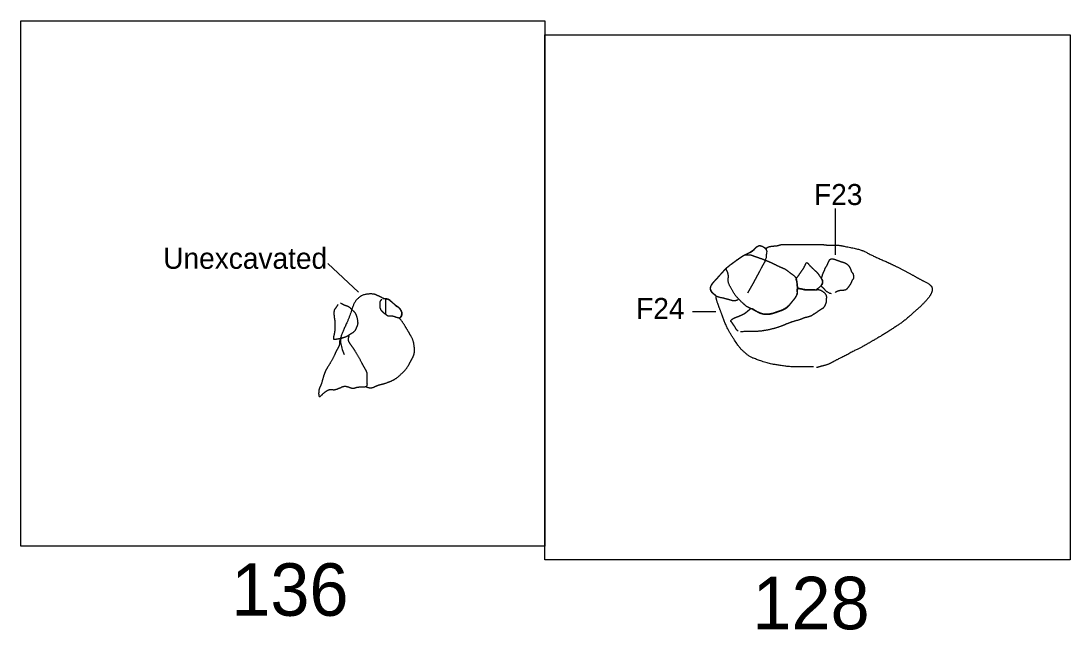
# Model space of a CAD drawing. Extents: x -623 to -500, y -307 to -252.
# Drawn here: x -527.1 to -517.11, y -276.94 to -271.14 of the extents above; entities that cross this region are included whole.
import ezdxf

# ---------------------------------------------------------------- set-up
doc = ezdxf.new("R2010")
doc.units = 0
for name, color, linetype in [('Feature Numbers', 7, 'Continuous'), ('Modern Post Remains', 7, 'Continuous'), ('Posthole', 7, 'Continuous'), ('Postmold', 7, 'Continuous'), ('Quadrat Lines', 7, 'Continuous'), ('Quadrat Numbers', 7, 'Continuous'), ('Stone', 7, 'Continuous')]:
    doc.layers.add(name, color=color, linetype=linetype)

msp = doc.modelspace()

# ---------------------------------------------------------------- linework, layer by layer
at = {"layer": 'Feature Numbers'}
for p, q in [((-519.3462, -272.9264), (-519.3462, -273.3667)), ((-524.1769, -273.4493), (-523.8854, -273.7235)), ((-520.7053, -273.9056), (-520.4816, -273.9056))]:
    msp.add_line(p, q, dxfattribs=at)
at = {"layer": 'Modern Post Remains'}
msp.add_open_spline([(-519.3826, -273.7377), (-519.4187, -273.727), (-519.4475, -273.6945), (-519.4683, -273.6754), (-519.4816, -273.6619), (-519.4732, -273.649), (-519.4697, -273.6429), (-519.4672, -273.6364), (-519.4652, -273.6297), (-519.4652, -273.6225), (-519.4677, -273.6131), (-519.4703, -273.6056), (-519.474, -273.5976), (-519.4781, -273.5913), (-519.4721, -273.5762), (-519.4613, -273.5394), (-519.4472, -273.5159), (-519.4433, -273.4959), (-519.4225, -273.4651), (-519.4107, -273.4341), (-519.3954, -273.4081), (-519.3766, -273.4024), (-519.3501, -273.4096), (-519.3245, -273.4188), (-519.2986, -273.4286), (-519.2811, -273.4343), (-519.2557, -273.4408), (-519.2355, -273.4541), (-519.2225, -273.4637), (-519.2125, -273.4784), (-519.2004, -273.499), (-519.1939, -273.5225), (-519.1729, -273.5511), (-519.1704, -273.5927), (-519.1879, -273.6119), (-519.1953, -273.6341), (-519.2078, -273.6562), (-519.227, -273.6812), (-519.2419, -273.6995), (-519.2644, -273.7053), (-519.2953, -273.7046), (-519.3293, -273.7148), (-519.3462, -273.7242)], degree=2, dxfattribs=at)
at = {"layer": 'Posthole'}
for points in [[(-519.5528, -274.4343), (-519.6689, -274.4343), (-519.7677, -274.4343), (-519.8905, -274.417), (-519.9813, -274.4009), (-520.0894, -274.3649), (-520.1588, -274.3382), (-520.2309, -274.2781), (-520.2696, -274.2328), (-520.335, -274.1326), (-520.3844, -274.0445), (-520.4231, -273.9418), (-520.4618, -273.8403), (-520.4792, -273.7856), (-520.4792, -273.7562), (-520.4985, -273.7435), (-520.5199, -273.7222), (-520.5332, -273.6968), (-520.5332, -273.6715), (-520.5132, -273.6374), (-520.4865, -273.6074), (-520.4525, -273.57), (-520.4184, -273.5313), (-520.387, -273.4973), (-520.3503, -273.4652), (-520.301, -273.4292), (-520.2562, -273.3972), (-520.2175, -273.3718), (-520.1755, -273.3518), (-520.1441, -273.3338), (-520.1221, -273.3184), (-520.1007, -273.2951), (-520.074, -273.2784), (-520.0574, -273.2784), (-520.0353, -273.2877), (-520.0173, -273.2991), (-520.0013, -273.3057), (-519.9866, -273.291), (-519.9446, -273.2824), (-519.9038, -273.2824), (-519.8598, -273.267), (-519.8251, -273.267), (-519.7557, -273.267), (-519.6976, -273.267), (-519.6169, -273.267), (-519.5468, -273.267), (-519.476, -273.267), (-519.4226, -273.2744), (-519.3793, -273.2744), (-519.3139, -273.2744), (-519.2671, -273.2837), (-519.1891, -273.2984), (-519.121, -273.3144), (-519.0763, -273.3291), (-518.9815, -273.3785), (-518.8861, -273.4205), (-518.7819, -273.4679), (-518.6251, -273.5487), (-518.5443, -273.5967), (-518.4529, -273.6421), (-518.4222, -273.6728), (-518.4222, -273.7162), (-518.4469, -273.7636), (-518.4856, -273.809), (-518.545, -273.8684), (-518.6091, -273.9251), (-518.6765, -273.9845), (-518.7452, -274.0345), (-518.834, -274.0926), (-518.9288, -274.1507), (-519.0162, -274.2001), (-519.0943, -274.2468), (-519.1524, -274.2728), (-519.2518, -274.3282), (-519.3486, -274.3742), (-519.408, -274.4096), (-519.4794, -274.4283), (-519.5228, -274.4397)], [(-523.8182, -274.6196), (-523.7952, -274.6324), (-523.7497, -274.6324), (-523.7018, -274.6068), (-523.6498, -274.5961), (-523.5838, -274.5729), (-523.5301, -274.5465), (-523.4789, -274.5019), (-523.4268, -274.4499), (-523.3971, -274.3954), (-523.3723, -274.35), (-523.3525, -274.3087), (-523.3525, -274.2451), (-523.3657, -274.1757), (-523.3955, -274.1245), (-523.4268, -274.07), (-523.4624, -274.0105), (-523.5028, -273.9643), (-523.4847, -273.9643), (-523.4723, -273.9354), (-523.4723, -273.9106), (-523.4896, -273.8834), (-523.5078, -273.8627), (-523.5268, -273.8536), (-523.5722, -273.8123), (-523.592, -273.7933), (-523.6241, -273.7846), (-523.6465, -273.7846), (-523.6696, -273.7702), (-523.7076, -273.7529), (-523.739, -273.7388), (-523.7943, -273.7388), (-523.8497, -273.7504), (-523.8926, -273.7818), (-523.9232, -273.8165), (-523.9413, -273.8652), (-523.981, -273.9792), (-524.038, -274.103), (-524.0702, -274.1964), (-524.0231, -274.3161)]]:
    msp.add_open_spline(points, degree=2, dxfattribs=at)
at = {"layer": 'Postmold'}
msp.add_open_spline([(-520.1487, -273.8787), (-520.1672, -273.8699), (-520.1917, -273.8584), (-520.2217, -273.8304), (-520.2598, -273.7937), (-520.3055, -273.7446), (-520.3334, -273.6881), (-520.3573, -273.652), (-520.3688, -273.6043), (-520.3607, -273.5716), (-520.3716, -273.5239), (-520.3901, -273.5006), (-520.3579, -273.4714), (-520.3191, -273.4428), (-520.2769, -273.4115), (-520.251, -273.3938), (-520.2244, -273.3761), (-520.2074, -273.3652), (-520.1829, -273.3652), (-520.1549, -273.3652), (-520.1229, -273.3768), (-520.08, -273.3924), (-520.048, -273.4026), (-520.0201, -273.4135), (-519.9697, -273.4347), (-519.9349, -273.4503), (-519.894, -273.4714), (-519.862, -273.4851), (-519.8198, -273.5035), (-519.7789, -273.5362), (-519.7394, -273.5627), (-519.7244, -273.5804), (-519.7169, -273.592), (-519.7094, -273.637), (-519.7094, -273.6615), (-519.7013, -273.6833), (-519.7081, -273.6996), (-519.7081, -273.7153), (-519.7081, -273.7378), (-519.7197, -273.7623), (-519.7346, -273.7868), (-519.7564, -273.8107), (-519.7742, -273.8332), (-519.7959, -273.8577), (-519.8259, -273.8802), (-519.8661, -273.8986), (-519.9036, -273.9108), (-519.9349, -273.9231), (-519.9778, -273.9319), (-520.003, -273.9319), (-520.0296, -273.9319), (-520.0671, -273.919), (-520.095, -273.9061), (-520.1188, -273.8897), (-520.1372, -273.8802)], degree=2, dxfattribs=at)
at = {"layer": 'Quadrat Lines'}
for points in [[(-527.0998, -271.1401), (-522.1128, -271.1401), (-522.1128, -276.1401), (-527.0998, -276.1401)], [(-522.1102, -271.2705), (-517.1102, -271.2705), (-517.1102, -276.2705), (-522.1102, -276.2705)]]:
    msp.add_lwpolyline(points, close=True, dxfattribs=at)
at = {"layer": 'Stone'}
for points in [[(-520.2715, -273.7958), (-520.2969, -273.8054), (-520.3182, -273.8054), (-520.3602, -273.7931), (-520.4018, -273.7814), (-520.4678, -273.7676), (-520.4997, -273.7446), (-520.5265, -273.7174), (-520.5362, -273.6886), (-520.5293, -273.6607), (-520.507, -273.6264), (-520.476, -273.5989), (-520.4447, -273.5607), (-520.4183, -273.5322), (-520.3818, -273.4899), (-520.3454, -273.4624), (-520.3045, -273.4328), (-520.2687, -273.4067), (-520.2302, -273.3789), (-520.1904, -273.3579), (-520.1426, -273.3376), (-520.1168, -273.3167), (-520.0934, -273.2878), (-520.0666, -273.2761), (-520.034, -273.2874), (-520.0116, -273.3043), (-519.9969, -273.327), (-520.0006, -273.351), (-520.0044, -273.3758), (-520.0044, -273.3947), (-520.0109, -273.4112), (-520.0171, -273.4273), (-520.0237, -273.4469), (-520.1801, -273.7322)], [(-519.7041, -273.6911), (-519.7033, -273.6819), (-519.7074, -273.6651), (-519.7094, -273.6466), (-519.7101, -273.6236), (-519.7206, -273.5972), (-519.701, -273.5708), (-519.6887, -273.5536), (-519.6698, -273.5258), (-519.6547, -273.5063), (-519.6441, -273.4881), (-519.6331, -273.4672), (-519.6235, -273.4449), (-519.6143, -273.438), (-519.5916, -273.4651), (-519.5717, -273.486), (-519.5429, -273.5121), (-519.5216, -273.5313), (-519.5007, -273.5577), (-519.486, -273.5811), (-519.4692, -273.6016), (-519.4647, -273.627), (-519.4685, -273.6442), (-519.4808, -273.6599), (-519.4945, -273.6733), (-519.511, -273.6877), (-519.5254, -273.6973), (-519.5288, -273.7022), (-519.5398, -273.7007), (-519.5494, -273.7007), (-519.5539, -273.7007), (-519.5612, -273.6999), (-519.5749, -273.6999), (-519.5798, -273.6999), (-519.5842, -273.6999), (-519.5895, -273.6999), (-519.5981, -273.6999), (-519.6074, -273.6999), (-519.6117, -273.6999), (-519.6177, -273.6999), (-519.6282, -273.6994), (-519.6406, -273.6976), (-519.6531, -273.6951), (-519.6692, -273.6912), (-519.6816, -273.6892), (-519.6866, -273.6885), (-519.6914, -273.6879), (-519.6949, -273.6879), (-519.6981, -273.6885), (-519.7031, -273.6901), (-519.7041, -273.691)], [(-520.269, -274.0938), (-520.2877, -274.0796), (-520.3001, -274.0544), (-520.3154, -274.0312), (-520.3254, -274.0173), (-520.3358, -274.0028), (-520.3434, -273.9945), (-520.3181, -273.9713), (-520.2894, -273.9606), (-520.2565, -273.9481), (-520.2181, -273.9301), (-520.1949, -273.9156), (-520.1752, -273.8986), (-520.1575, -273.8834), (-520.1461, -273.8747), (-520.1226, -273.8903), (-520.0928, -273.9059), (-520.0665, -273.9204), (-520.0371, -273.9291), (-520.0059, -273.9329), (-519.9758, -273.9329), (-519.9377, -273.9229), (-519.9083, -273.9142), (-519.8689, -273.9), (-519.8339, -273.8872), (-519.8048, -273.8682), (-519.7837, -273.8471), (-519.7557, -273.8124), (-519.7304, -273.7809), (-519.7138, -273.755), (-519.7052, -273.7315), (-519.7093, -273.7017), (-519.7052, -273.6851), (-519.6671, -273.691), (-519.6373, -273.7), (-519.5996, -273.7), (-519.566, -273.7), (-519.5324, -273.7), (-519.5009, -273.6963), (-519.4647, -273.7133), (-519.4369, -273.7398), (-519.4293, -273.764), (-519.4316, -273.7917), (-519.4316, -273.8124), (-519.4384, -273.8367), (-519.4567, -273.8729), (-519.4854, -273.8886), (-519.5141, -273.908), (-519.5484, -273.9305), (-519.5719, -273.9478), (-519.6058, -273.9588), (-519.646, -273.9675), (-519.6816, -273.9845), (-519.7339, -273.9976), (-519.7754, -274.0121), (-519.8138, -274.0267), (-519.8599, -274.0464), (-519.9159, -274.0644), (-519.972, -274.0789), (-520.0177, -274.0876), (-520.0727, -274.0956), (-520.1319, -274.0956), (-520.1904, -274.0956), (-520.2482, -274.1004)], [(-523.6514, -273.783), (-523.6246, -273.783), (-523.595, -273.7924), (-523.5784, -273.808), (-523.5508, -273.8295), (-523.5272, -273.8557), (-523.495, -273.8701), (-523.4706, -273.9139), (-523.4756, -273.9503), (-523.4937, -273.9742), (-523.5523, -273.9514), (-523.5776, -273.9514), (-523.6049, -273.9514), (-523.62, -273.9382), (-523.6382, -273.9261), (-523.6567, -273.909), (-523.67, -273.8935), (-523.6806, -273.8678), (-523.6806, -273.8428), (-523.6806, -273.8148), (-523.673, -273.7993), (-523.6624, -273.7875)], [(-523.6241, -273.7846), (-523.628, -273.797), (-523.628, -273.8114), (-523.628, -273.8314), (-523.628, -273.8651), (-523.628, -273.8882), (-523.628, -273.9052), (-523.628, -273.917), (-523.628, -273.9325)], [(-524.0576, -273.8242), (-524.0228, -273.8447), (-523.9758, -273.8583), (-523.9546, -273.884), (-523.9175, -273.9143), (-523.9001, -273.9605), (-523.891, -274.0203), (-523.9024, -274.0521), (-523.9213, -274.096), (-523.9614, -274.121), (-524.0054, -274.149), (-524.0462, -274.1619), (-524.1045, -274.1732), (-524.125, -274.1732), (-524.1166, -274.1271), (-524.1068, -274.0831), (-524.1068, -274.0423), (-524.1068, -274.0029), (-524.1159, -273.956), (-524.1159, -273.9242), (-524.1159, -273.8916), (-524.0977, -273.8674), (-524.0803, -273.8409)], [(-524.0322, -274.1551), (-524.0685, -274.1699), (-524.0636, -274.2255), (-524.0901, -274.2686), (-524.1128, -274.3178), (-524.1469, -274.3837), (-524.1742, -274.4276), (-524.1999, -274.4692), (-524.2219, -274.5306), (-524.237, -274.5919), (-524.2537, -274.6259), (-524.2658, -274.6608), (-524.2643, -274.7274), (-524.2264, -274.6918), (-524.1939, -274.663), (-524.1537, -274.6449), (-524.1128, -274.6539), (-524.0576, -274.6312), (-524.0288, -274.6176), (-524.0001, -274.6176), (-523.9645, -274.6305), (-523.938, -274.6403), (-523.8918, -274.6237), (-523.832, -274.6244), (-523.8002, -274.6161), (-523.8032, -274.5707), (-523.8032, -274.5184), (-523.8032, -274.4866), (-523.8259, -274.4465), (-523.8449, -274.4125), (-523.8744, -274.3557), (-523.9107, -274.2944), (-523.9402, -274.2467), (-523.969, -274.2096), (-523.9857, -274.1732), (-523.9752, -274.1369)]]:
    msp.add_open_spline(points, degree=2, dxfattribs=at)

# ---------------------------------------------------------------- texts
at = {"layer": 'Feature Numbers'}
for s, p in [('F23', (-519.5477, -272.8924)), ('Unexcavated', (-525.7453, -273.4996)), ('F24', (-521.2419, -273.9768))]:
    msp.add_text(s, height=0.2, dxfattribs=at).set_placement(p)
at = {"layer": 'Quadrat Numbers'}
for s, p in [('136', (-525.0967, -276.8031)), ('128', (-520.134, -276.9315))]:
    msp.add_text(s, height=0.5, dxfattribs=at).set_placement(p)

doc.saveas('drawing.dxf')
